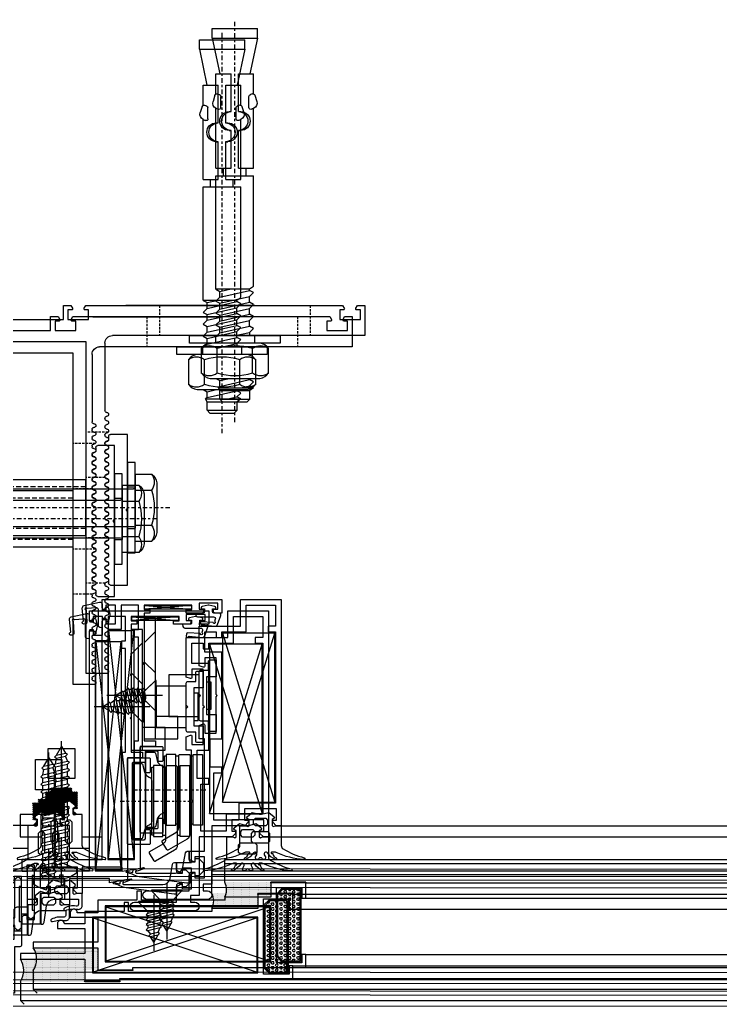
# Model space of a CAD drawing. Header units: inches. Extents: x 4821 to 127877, y 58012 to 433683.
# Drawn here: x 90137.8 to 90323.7, y 146958.1 to 147219.3 of the extents above; entities that cross this region are included whole.
import ezdxf

# ---------------------------------------------------------------- set-up
doc = ezdxf.new("R2010")
doc.units = ezdxf.units.IN
doc.header["$MEASUREMENT"] = 0
for name, pattern in [('$1$Center', [29.999999, 12, -6, 6, -6]), ('$1$DASHDOT', [25.4, 12.7, -6.35, 0, -6.35]), ('$1$DASHED', [19.05, 12.7, -6.35])]:
    doc.linetypes.add(name, pattern=pattern)
for name, color, linetype in [('A-FURN-FIXD', 10, 'Continuous'), ('A-FURN-FREE', 10, 'Continuous'), ('A-GLAZ', 132, 'Continuous'), ('A-WAL-CMU', 7, 'Continuous'), ('A-WIN', 141, 'Continuous')]:
    doc.layers.add(name, color=color, linetype=linetype)

# ---------------------------------------------------------------- blocks, each defined once
blk = doc.blocks.new('$1$Fixed bracket Plan')
at = {"layer": 'A-FURN-FIXD', "linetype": '$1$Center', "ltscale": 0.1}
for p, q in [((53.65, -48.26), (53.65, 59.93)), ((30.95, -65.5), (-75.79, -65.5))]:
    blk.add_line(p, q, dxfattribs=at)
at = {"layer": 'A-FURN-FIXD'}
for p, q in [((9.7, -26), (9.7, 26)), ((46.15, 25.9), (46.15, -25.9)), ((61.15, -25.9), (61.15, 25.9)), ((48.65, 22.83), (48.65, -38.58)), ((58.65, 22.83), (58.65, -38.58)), ((3.7, 20), (3.7, -20)), ((3.7, -20), (0, -20)), ((0, -20), (0, -21.98)), ((0, -21.98), (0.75, -22.41)), ((1.2, -22.15), (1.2, -21.2)), ((1.2, -21.2), (3.7, -21.2)), ((3.7, -21.2), (3.7, -26.7)), ((0.75, -25.49), (0, -25.92)), ((0, -25.92), (0, -94.08)), ((1.2, -26.7), (1.2, -25.75)), ((97.6, -26), (9.7, -26)), ((46.15, -25.9), (61.15, -25.9)), ((97.6, -31.5), (97.6, -26)), ((3.7, -26.7), (1.2, -26.7)), ((10, -31), (27.9, -31)), ((29.9, -31), (30.1, -31)), ((32.1, -31), (32.3, -31)), ((34.3, -31), (34.5, -31)), ((36.5, -31), (36.7, -31)), ((38.7, -31), (38.9, -31)), ((40.9, -31), (41.1, -31)), ((43.1, -31), (43.3, -31)), ((45.3, -31), (45.5, -31)), ((47.5, -31), (47.7, -31)), ((49.7, -31), (49.9, -31)), ((51.9, -31), (52.1, -31)), ((54.1, -31), (54.3, -31)), ((56.3, -31), (56.5, -31)), ((58.5, -31), (58.7, -31)), ((60.7, -31), (60.9, -31)), ((62.9, -31), (63.1, -31)), ((65.1, -31), (65.3, -31)), ((67.3, -31), (67.5, -31)), ((69.5, -31), (69.7, -31)), ((71.7, -31), (71.9, -31)), ((73.9, -31), (74.1, -31)), ((76.1, -31), (76.3, -31)), ((78.3, -31), (78.5, -31)), ((80.5, -31), (80.7, -31)), ((82.7, -31), (82.9, -31)), ((84.9, -31), (85.1, -31)), ((87.1, -31), (87.3, -31)), ((89.3, -31), (89.5, -31)), ((91.5, -31), (91.7, -31)), ((93.7, -31), (93.9, -31)), ((95.9, -31), (96.1, -31)), ((8, -100), (8, -33)), ((34.2, -37), (34.2, -32.5)), ((34.7, -32), (35.6, -32)), ((37.6, -32), (37.8, -32)), ((39.8, -32), (40, -32)), ((42, -32), (42.2, -32)), ((44.2, -32), (44.4, -32)), ((46.4, -32), (46.6, -32)), ((48.6, -32), (48.8, -32)), ((50.8, -32), (51, -32)), ((53, -32), (53.2, -32)), ((55.2, -32), (55.4, -32)), ((57.4, -32), (57.6, -32)), ((59.6, -32), (59.8, -32)), ((61.8, -32), (62, -32)), ((64, -32), (64.2, -32)), ((66.2, -32), (66.4, -32)), ((68.4, -32), (68.6, -32)), ((70.6, -32), (70.8, -32)), ((72.8, -32), (73.7, -32)), ((74.2, -32.5), (74.2, -37)), ((53.75, -37), (34.2, -37)), ((41.65, -39), (41.65, -37)), ((41.65, -37), (65.65, -37)), ((65.65, -39), (41.65, -39)), ((44.73, -39), (48.23, -39)), ((44.73, -39), (44.73, -43.41)), ((48.15, -37), (48.15, -39)), ((48.23, -39), (59.07, -39)), ((48.98, -39), (48.98, -43.41)), ((54.05, -36.7), (53.75, -37)), ((54.35, -36.7), (54.05, -36.7)), ((54.65, -37), (54.35, -36.7)), ((74.2, -37), (54.65, -37)), ((58.33, -39), (58.33, -43.41)), ((62.58, -39), (59.07, -39)), ((59.15, -37), (59.15, -39)), ((62.58, -43.41), (62.58, -39)), ((65.65, -37), (65.65, -39)), ((47.05, -44.83), (60.25, -44.83)), ((10, -53.5), (8, -53.5)), ((8, -53.5), (8, -77.5)), ((10, -77.5), (10, -53.5)), ((-73.41, -59.5), (-73.41, -71.5)), ((-70.91, -59.5), (-73.41, -59.5)), ((-70.91, -59.5), (-70.91, -71.5)), ((-70.91, -59.5), (-61.41, -61.46)), ((-55.76, -60.22), (-54.12, -59.7)), ((-61.41, -60.46), (-61.41, -64.5)), ((-56.05, -60.46), (-61.41, -60.46)), ((-56.09, -60.82), (-55.94, -61.39)), ((-52.49, -61.76), (-55.46, -61.76)), ((-36.41, -60.46), (-52.32, -60.46)), ((-52.31, -60.48), (-52.04, -61.05)), ((-36.41, -60.46), (-36.41, -64.5)), ((-34.41, -62.46), (-36.41, -62.46)), ((-4.31, -60.46), (-34.41, -60.46)), ((-34.41, -60.46), (-34.41, -70.46)), ((-4.41, -60.56), (-4.31, -60.46)), ((-4.41, -60.5), (-4.41, -69.42)), ((-3.73, -61.51), (-4.41, -64.48)), ((-4.31, -60.46), (-3.73, -61.51)), ((-2.19, -61.51), (-3.98, -69.42)), ((-2.19, -61.51), (-3.73, -61.51)), ((-0.57, -61.51), (-2.36, -69.42)), ((-2.19, -61.51), (-1.14, -60.46)), ((-1.14, -60.46), (-0.57, -61.51)), ((0.97, -61.51), (-0.82, -69.42)), ((0.97, -61.51), (-0.57, -61.51)), ((2.6, -61.51), (0.81, -69.42)), ((0.97, -61.51), (2.02, -60.46)), ((2.02, -60.46), (2.6, -61.51)), ((4.14, -61.51), (2.35, -69.42)), ((4.14, -61.51), (2.6, -61.51)), ((5.76, -61.51), (3.97, -69.42)), ((4.14, -61.51), (5.19, -60.46)), ((5.19, -60.46), (5.76, -61.51)), ((7.3, -61.51), (5.51, -69.42)), ((7.3, -61.51), (5.76, -61.51)), ((7.3, -61.51), (8, -60.81)), ((8, -60.34), (10, -60.34)), ((17.92, -60.83), (11.43, -60.83)), ((19.35, -60.46), (19.92, -61.51)), ((19.92, -61.51), (19.35, -64.05)), ((21.47, -61.51), (19.68, -69.42)), ((21.47, -61.51), (19.92, -61.51)), ((21.47, -61.51), (21.84, -61.13)), ((21.84, -61.13), (21.84, -70.46)), ((22.59, -61.5), (21.84, -61.13)), ((22.59, -61.5), (22.59, -69.5)), ((24.84, -61.5), (22.59, -61.5)), ((24.84, -61.5), (24.84, -69.5)), ((24.84, -61.5), (25.59, -62.25)), ((25.59, -62.25), (25.59, -68.75)), ((-51.41, -64.5), (-61.41, -64.5)), ((-51.41, -63.96), (-51.41, -64.5)), ((-46.41, -63.96), (-46.41, -64.5)), ((-36.41, -64.5), (-46.41, -64.5)), ((-61.41, -66.5), (-61.41, -70.46)), ((-51.41, -66.5), (-61.41, -66.5)), ((-51.41, -66.5), (-51.41, -67.04)), ((-36.41, -66.5), (-46.41, -66.5)), ((-46.41, -66.5), (-46.41, -67.04)), ((-36.41, -66.5), (-36.41, -70.46)), ((8, -65.6), (7.14, -69.42)), ((21.84, -67.02), (21.3, -69.42)), ((-70.91, -71.5), (-61.41, -69.46)), ((-56.08, -70.46), (-61.41, -70.46)), ((-56.09, -70.18), (-55.94, -69.61)), ((-52.49, -69.24), (-55.46, -69.24)), ((-52.31, -70.52), (-52.04, -69.95)), ((-36.41, -70.46), (-52.28, -70.46)), ((-34.41, -68.46), (-36.41, -68.46)), ((-5.09, -70.46), (-34.41, -70.46)), ((-4.41, -69.42), (-5.09, -70.46)), ((-3.98, -69.42), (-4.41, -69.42)), ((-3.4, -70.46), (-3.98, -69.42)), ((-2.36, -69.42), (-3.4, -70.46)), ((-0.82, -69.42), (-2.36, -69.42)), ((-0.24, -70.46), (-0.82, -69.42)), ((0.81, -69.42), (-0.24, -70.46)), ((2.35, -69.42), (0.81, -69.42)), ((2.92, -70.46), (2.35, -69.42)), ((3.97, -69.42), (2.92, -70.46)), ((5.51, -69.42), (3.97, -69.42)), ((6.09, -70.46), (5.51, -69.42)), ((7.14, -69.42), (6.09, -70.46)), ((7.14, -69.42), (8, -69.42)), ((17.92, -70.17), (11.43, -70.17)), ((19.68, -69.42), (19.35, -69.42)), ((20.25, -70.46), (19.68, -69.42)), ((21.3, -69.42), (20.26, -70.46)), ((21.84, -70.46), (21.3, -69.42)), ((21.84, -70.46), (22.59, -69.5)), ((24.84, -69.5), (22.59, -69.5)), ((24.84, -69.5), (25.59, -68.75)), ((-70.91, -71.5), (-73.41, -71.5)), ((-55.76, -70.78), (-54.12, -71.3)), ((8, -70.66), (10, -70.66)), ((8, -77.5), (10, -77.5)), ((1.2, -94.25), (1.2, -93.3)), ((1.2, -93.3), (3.7, -93.3)), ((3.7, -93.3), (3.7, -98.8)), ((0, -94.08), (0.75, -94.51)), ((0.75, -97.59), (0, -98.02)), ((0, -98.02), (0, -100)), ((1.2, -98.8), (1.2, -97.85)), ((3.7, -98.8), (1.2, -98.8)), ((0, -100), (8, -100))]:
    blk.add_line(p, q, dxfattribs=at)
at = {"layer": 'A-FURN-FIXD', "linetype": '$1$DASHED', "ltscale": 0.1}
for p, q in [((48.15, -25.9), (48.15, 25.9)), ((59.15, -25.9), (59.15, 25.9))]:
    blk.add_line(p, q, dxfattribs=at)
at = {"layer": 'A-FURN-FIXD', "linetype": '$1$DASHED', "ltscale": 0.05}
for p, q in [((33.65, -31.86), (33.65, -26)), ((45.65, -31.02), (45.65, -26)), ((61.65, -31.93), (61.65, -26)), ((73.65, -31.07), (73.65, -26)), ((0, -45.5), (8, -45.5)), ((0, -85.5), (8, -85.5))]:
    blk.add_line(p, q, dxfattribs=at)
at = {"layer": 'A-FURN-FIXD'}
blk.add_lwpolyline([(11.43, -74.43, -0.202618), (10, -72.1), (10, -58.9, -0.202618), (11.43, -56.58), (17.92, -56.58, -0.202618), (19.35, -58.9), (19.35, -72.1, -0.202618), (17.92, -74.43)], format="xyb", close=True, dxfattribs=at)
for points in [[(11.43, -74.43, -0.330304), (11.43, -70.17, -0.151843), (11.43, -60.83, -0.330304), (11.43, -56.58)], [(17.92, -56.58, -0.330304), (17.92, -60.83, -0.151843), (17.92, -70.17, -0.330304), (17.92, -74.43)]]:
    blk.add_lwpolyline(points, format="xyb", dxfattribs=at)
for centre, radius, start, end in [((0.9, -22.15), 0.3, 240, 0), ((0.9, -25.75), 0.3, 360, 120), ((10, -33), 2, 90, 180), ((27.9, -31.5), 0.5, 360, 90), ((29.9, -31.5), 0.5, 90, 180), ((30.1, -31.5), 0.5, 0, 90), ((32.1, -31.5), 0.5, 90, 180), ((32.3, -31.5), 0.5, 0, 90), ((34.3, -31.5), 0.5, 90, 180), ((34.5, -31.5), 0.5, 0, 90), ((36.5, -31.5), 0.5, 90, 180), ((36.6, -31.5), 0.5, 0, 180), ((36.7, -31.5), 0.5, 0, 90), ((38.7, -31.5), 0.5, 90, 180), ((38.8, -31.5), 0.5, 0, 180), ((38.9, -31.5), 0.5, 0, 90), ((40.9, -31.5), 0.5, 90, 180), ((41, -31.5), 0.5, 0, 180), ((41.1, -31.5), 0.5, 0, 90), ((43.1, -31.5), 0.5, 90, 180), ((43.2, -31.5), 0.5, 0, 180), ((43.3, -31.5), 0.5, 0, 90), ((45.3, -31.5), 0.5, 90, 180), ((45.4, -31.5), 0.5, 0, 180), ((45.5, -31.5), 0.5, 0, 90), ((47.5, -31.5), 0.5, 90, 180), ((47.6, -31.5), 0.5, 0, 180), ((47.7, -31.5), 0.5, 0, 90), ((49.7, -31.5), 0.5, 90, 180), ((49.8, -31.5), 0.5, 0, 180), ((49.9, -31.5), 0.5, 0, 90), ((51.9, -31.5), 0.5, 90, 180), ((52, -31.5), 0.5, 0, 180), ((52.1, -31.5), 0.5, 0, 90), ((54.1, -31.5), 0.5, 90, 180), ((54.2, -31.5), 0.5, 0, 180), ((54.3, -31.5), 0.5, 0, 90), ((56.3, -31.5), 0.5, 90, 180), ((56.4, -31.5), 0.5, 0, 180), ((56.5, -31.5), 0.5, 0, 90), ((58.5, -31.5), 0.5, 90, 180), ((58.6, -31.5), 0.5, 0, 180), ((58.7, -31.5), 0.5, 0, 90), ((60.7, -31.5), 0.5, 90, 180), ((60.8, -31.5), 0.5, 0, 180), ((60.9, -31.5), 0.5, 0, 90), ((62.9, -31.5), 0.5, 90, 180), ((63, -31.5), 0.5, 0, 180), ((63.1, -31.5), 0.5, 0, 90), ((65.1, -31.5), 0.5, 90, 180), ((65.2, -31.5), 0.5, 0, 180), ((65.3, -31.5), 0.5, 0, 90), ((67.3, -31.5), 0.5, 90, 180), ((67.4, -31.5), 0.5, 0, 180), ((67.5, -31.5), 0.5, 0, 90), ((69.5, -31.5), 0.5, 90, 180), ((69.6, -31.5), 0.5, 0, 180), ((69.7, -31.5), 0.5, 0, 90), ((71.7, -31.5), 0.5, 90, 180), ((71.8, -31.5), 0.5, 0, 180), ((71.9, -31.5), 0.5, 0, 90), ((73.9, -31.5), 0.5, 90, 180), ((74.1, -31.5), 0.5, 0, 90), ((76.1, -31.5), 0.5, 90, 180), ((76.3, -31.5), 0.5, 0, 90), ((78.3, -31.5), 0.5, 90, 180), ((78.5, -31.5), 0.5, 0, 90), ((80.5, -31.5), 0.5, 90, 180), ((80.7, -31.5), 0.5, 0, 90), ((82.7, -31.5), 0.5, 90, 180), ((82.9, -31.5), 0.5, 0, 90), ((84.9, -31.5), 0.5, 90, 180), ((85.1, -31.5), 0.5, 0, 90), ((87.1, -31.5), 0.5, 90, 180), ((87.3, -31.5), 0.5, 0, 90), ((89.3, -31.5), 0.5, 90, 180), ((89.5, -31.5), 0.5, 0, 90), ((91.5, -31.5), 0.5, 90, 180), ((91.7, -31.5), 0.5, 0, 90), ((93.7, -31.5), 0.5, 90, 180), ((93.9, -31.5), 0.5, 0, 90), ((95.9, -31.5), 0.5, 90, 180), ((96.1, -31.5), 0.5, 0, 90), ((28.9, -31.5), 0.5, 180, 0), ((31.1, -31.5), 0.5, 180, 0), ((33.3, -31.5), 0.5, 180, 0), ((34.7, -32.5), 0.5, 90, 180), ((35.5, -31.5), 0.5, 180, 0), ((35.6, -31.5), 0.5, 270, 0), ((37.6, -31.5), 0.5, 180, 270), ((37.7, -31.5), 0.5, 180, 0), ((37.8, -31.5), 0.5, 270, 0), ((39.8, -31.5), 0.5, 180, 270), ((39.9, -31.5), 0.5, 180, 0), ((40, -31.5), 0.5, 270, 0), ((42, -31.5), 0.5, 180, 270), ((42.1, -31.5), 0.5, 180, 0), ((42.2, -31.5), 0.5, 270, 0), ((44.2, -31.5), 0.5, 180, 270), ((44.3, -31.5), 0.5, 180, 0), ((44.4, -31.5), 0.5, 270, 0), ((46.4, -31.5), 0.5, 180, 270), ((46.5, -31.5), 0.5, 180, 0), ((46.6, -31.5), 0.5, 270, 0), ((48.6, -31.5), 0.5, 180, 270), ((48.7, -31.5), 0.5, 180, 0), ((48.8, -31.5), 0.5, 270, 0), ((50.8, -31.5), 0.5, 180, 270), ((50.9, -31.5), 0.5, 180, 0), ((51, -31.5), 0.5, 270, 0), ((53, -31.5), 0.5, 180, 270), ((53.1, -31.5), 0.5, 180, 0), ((53.2, -31.5), 0.5, 270, 0), ((55.2, -31.5), 0.5, 180, 270), ((55.3, -31.5), 0.5, 180, 0), ((55.4, -31.5), 0.5, 270, 0), ((57.4, -31.5), 0.5, 180, 270), ((57.5, -31.5), 0.5, 180, 0), ((57.6, -31.5), 0.5, 270, 0), ((59.6, -31.5), 0.5, 180, 270), ((59.7, -31.5), 0.5, 180, 0), ((59.8, -31.5), 0.5, 270, 0), ((61.8, -31.5), 0.5, 180, 270), ((61.9, -31.5), 0.5, 180, 0), ((62, -31.5), 0.5, 270, 0), ((64, -31.5), 0.5, 180, 270), ((64.1, -31.5), 0.5, 180, 0), ((64.2, -31.5), 0.5, 270, 0), ((66.2, -31.5), 0.5, 180, 270), ((66.3, -31.5), 0.5, 180, 0), ((66.4, -31.5), 0.5, 270, 0), ((68.4, -31.5), 0.5, 180, 270), ((68.5, -31.5), 0.5, 180, 0), ((68.6, -31.5), 0.5, 270, 360), ((70.6, -31.5), 0.5, 180, 270), ((70.7, -31.5), 0.5, 180, 0), ((70.8, -31.5), 0.5, 270, 0), ((72.8, -31.5), 0.5, 180, 270), ((72.9, -31.5), 0.5, 180, 0), ((73.7, -32.5), 0.5, 0, 90), ((75.1, -31.5), 0.5, 180, 0), ((77.3, -31.5), 0.5, 180, 0), ((79.5, -31.5), 0.5, 180, 0), ((81.7, -31.5), 0.5, 180, 0), ((83.9, -31.5), 0.5, 180, 0), ((86.1, -31.5), 0.5, 180, 0), ((88.3, -31.5), 0.5, 180, 0), ((90.5, -31.5), 0.5, 180, 0), ((92.7, -31.5), 0.5, 180, 0), ((94.9, -31.5), 0.5, 180, 0), ((97.1, -31.5), 0.5, 180, 0), ((48.23, -38.58), 0.417, 270, 0), ((59.07, -38.58), 0.417, 180, 270), ((46.85, -40.54), 3.57, 233.4429, 306.5571), ((47.57, -41.37), 3.5, 215.4843, 261.3007), ((53.65, -28.37), 15.75, 252.7319, 287.2681), ((60.45, -40.54), 3.57, 233.4429, 306.5571), ((59.73, -41.37), 3.5, 278.6993, 324.5157), ((-53.66, -61.13), 1.5, 25.4904, 107.63), ((-55.61, -60.69), 0.5, 107.63, 195.0687), ((-55.46, -61.26), 0.5, 195.0687, 270), ((-52.49, -61.26), 0.5, 270, 25.4904), ((-48.91, -63.96), 2.5, 0, 180), ((-48.91, -64.49), 2.5, 0, 180), ((-48.91, -66.45), 2.5, 180, 0), ((-48.91, -67.04), 2.5, 180, 0), ((-55.61, -70.31), 0.5, 164.9313, 252.37), ((-55.46, -69.74), 0.5, 90, 164.9313), ((-52.49, -69.74), 0.5, 334.5096, 90), ((-53.66, -69.87), 1.5, 252.37, 334.5096), ((0.9, -94.25), 0.3, 240, 0), ((0.9, -97.85), 0.3, 360, 120)]:
    blk.add_arc(centre, radius, start, end, dxfattribs=at)
blk = doc.blocks.new('$1$Stay Arm 93652400PI')
at = {"layer": 'A-FURN-FIXD', "linetype": '$1$Center', "ltscale": 0.1}
blk.add_line((147.23, 130.15), (147.23, 149.12), dxfattribs=at)
at = {"layer": 'A-FURN-FIXD'}
for p, q in [((138.23, 145.32), (138.23, 146.12)), ((156.23, 145.32), (156.23, 146.12)), ((138.23, 141.52), (138.23, 142.32)), ((138.23, 141.52), (138.23, 142.32)), ((156.23, 141.52), (156.23, 142.3))]:
    blk.add_line(p, q, dxfattribs=at)
for points in [[(137.83, 146.12), (137.83, 148.62), (156.63, 148.62), (156.63, 146.12)], [(137.83, 139.02), (156.63, 139.02), (156.63, 141.52), (137.83, 141.52)]]:
    blk.add_lwpolyline(points, close=True, dxfattribs=at)
for points in [[(157.25, 142.32), (138.13, 142.32, -0.414214), (137.83, 142.62), (137.83, 145.02, -0.414214), (138.13, 145.32), (158.97, 145.32, -0.26675), (160.27, 144.58), (163.18, 139.58, -0.414214), (163.08, 139.17), (161, 137.96, -0.414214), (160.59, 138.07), (158.55, 141.58, 0.26675)], [(137.47, 136.13), (139.47, 136.62, 0.253533), (140.87, 137.91, -0.319758), (141.82, 138.58), (152.65, 138.58, -0.319758), (153.59, 137.91, 0.253533), (155, 136.62), (157, 136.13, -0.344221), (157.22, 135.83), (157.22, 133.93, -0.414214), (156.92, 133.63), (137.54, 133.63, -0.414214), (137.24, 133.93), (137.24, 135.83, -0.344221)], [(158.43, 132.12), (136.03, 132.12, -0.414214), (135.73, 132.42), (135.73, 137.82, -0.414214), (136.03, 138.12), (139.43, 138.12, -0.414214), (139.73, 137.82), (139.73, 137.16, -0.414214), (139.43, 136.86), (137.29, 136.86, 0.414214), (136.99, 136.56), (136.99, 133.68, 0.414214), (137.29, 133.38), (157.17, 133.38, 0.414214), (157.47, 133.68), (157.47, 136.56, 0.414214), (157.17, 136.86), (155.03, 136.86, -0.414214), (154.73, 137.16), (154.73, 137.82, -0.414214), (155.03, 138.12), (158.43, 138.12, -0.414214), (158.73, 137.82), (158.73, 132.42, -0.414214)]]:
    blk.add_lwpolyline(points, format="xyb", close=True, dxfattribs=at)
blk.add_lwpolyline([(156.23, 139.02), (156.23, 138.58), (138.23, 138.58), (138.23, 139.02)], dxfattribs=at)
blk = doc.blocks.new('$1$GTSY500109')
at = {"layer": 'A-FURN-FIXD'}
blk.add_lwpolyline([(5.93, -8.75, 0.57735), (5.07, -8.75, -1), (4.2, -8.25), (4.49, -7.75, 0.965781), (3.64, -7.22, -0.138673), (1.56, -8.98, -1.037842), (1.37, -8.52, 0.283592), (2.23, -7.43, -0.584426), (2.31, -7.4, 1.39494), (2.44, -7), (1.75, -7, 0.111575), (1.32, -7.1, -0.09543), (-6.01, -9, -0.91232), (-6.08, -8.51, 0.076551), (-0.47, -6.14, 0.260148), (0, -5.29), (0, 0), (1.56, 0), (2.11, -0.24), (2.45, 0.05), (2.45, 1.67), (1.96, 1.89), (1.81, 2.1), (1.92, 2.38), (3.29, 3.53), (5.21, 3.03), (5.79, 3.03), (7.71, 3.53), (9.08, 2.38), (9.19, 2.1), (9.03, 1.89), (8.55, 1.67), (8.55, 0.05), (8.88, -0.24), (9.44, 0), (11, 0), (11, -5.29, 0.260148), (11.47, -6.14, 0.076551), (17.08, -8.51, -0.91232), (17, -9, -0.09543), (9.68, -7.1, 0.111575), (9.25, -7), (8.55, -7, 1.39494), (8.69, -7.4, -0.584426), (8.77, -7.43, 0.283592), (9.62, -8.52, -1.037842), (9.43, -8.98, -0.138673), (7.36, -7.22, 0.965781), (6.51, -7.75), (6.8, -8.25, -1)], format="xyb", close=True, dxfattribs=at)
for points in [[(4.13, -0.07), (3.64, 0.42), (3.64, 1.47), (4.13, 1.96), (6.87, 1.96), (7.36, 1.47), (7.36, 0.42), (6.87, -0.07)], [(3.59, -4.6), (3.1, -4.11), (3.1, -2.07), (3.59, -1.58), (7.41, -1.58), (7.9, -2.07), (7.9, -4.11), (7.41, -4.6)]]:
    blk.add_lwpolyline(points, close=True, dxfattribs=at)
blk = doc.blocks.new('$1$Flat head screw 4.2x9mm')
at = {"color": 71}
for p, q in [((-4.05, 0), (-4.05, -0.19)), ((4.05, 0), (-4.05, 0)), ((4.05, 0), (4.05, -0.19)), ((4.05, -0.19), (-4.05, -0.19)), ((-4.05, -0.19), (-1.78, -2.47)), ((4.05, -0.19), (1.78, -2.47)), ((-1.6, -3.17), (-2.02, -3.59)), ((-2.02, -3.59), (-1.6, -3.83)), ((-1.6, -4.45), (-2.02, -4.87)), ((-2.02, -4.87), (-1.6, -5.11)), ((0.29, -2.74), (-1.6, -3.17)), ((-1.6, -2.89), (-1.6, -3.17)), ((1.6, -3.1), (-1.6, -3.83)), ((1.6, -3.73), (-1.6, -4.45)), ((-1.6, -3.83), (-1.6, -4.45)), ((1.6, -4.38), (-1.6, -5.11)), ((1.6, -5.01), (-1.6, -5.73)), ((-1.6, -5.11), (-1.6, -5.73)), ((1.6, -3.1), (1.19, -2.88)), ((1.6, -3.1), (1.6, -2.89)), ((1.6, -3.1), (1.6, -3.73)), ((2.02, -3.96), (1.6, -3.73)), ((1.6, -4.38), (2.02, -3.96)), ((1.6, -4.38), (1.6, -5.01)), ((2.02, -5.24), (1.6, -5.01)), ((-1.6, -5.73), (-2.02, -6.15)), ((-2.02, -6.15), (-1.6, -6.39)), ((-1.6, -7.12), (-2.02, -7.55)), ((-2.02, -7.55), (-1.6, -7.78)), ((1.6, -5.66), (-1.6, -6.39)), ((-1.6, -6.39), (-1.6, -7.12)), ((1.6, -6.4), (-1.6, -7.12)), ((1.6, -7.05), (-1.6, -7.78)), ((-1.6, -7.78), (-0.88, -8.73)), ((1.6, -7.05), (1.06, -8.29)), ((1.6, -5.66), (2.02, -5.24)), ((1.6, -5.66), (1.6, -6.4)), ((2.02, -6.63), (1.6, -6.4)), ((1.6, -7.05), (2.02, -6.63)), ((-0.88, -8.73), (-1.3, -9.15)), ((-1.3, -9.15), (-0.88, -9.38)), ((1.06, -8.29), (-0.88, -8.73)), ((1.06, -8.95), (-0.88, -9.38)), ((0, -10.79), (-0.88, -9.38)), ((1.06, -8.95), (0, -10.79)), ((1.48, -8.52), (1.06, -8.29)), ((1.06, -8.95), (1.48, -8.52))]:
    blk.add_line(p, q, dxfattribs=at)
at = {"color": 2}
blk.add_line((0, 1.7), (0, -13.07), dxfattribs=at)
at = {"color": 71}
for centre, radius, start, end in [((-2.2, -2.89), 0.6, 0, 45), ((2.2, -2.89), 0.6, 135, 180), ((0.57, -3.99), 1.28, 60.7936, 102.7393)]:
    blk.add_arc(centre, radius, start, end, dxfattribs=at)
blk = doc.blocks.new('$1$closekit')
at = {"layer": 'A-FURN-FREE'}
for p, q in [((-19.4, 14), (-16.4, 17)), ((-19.4, 9), (-16.4, 6)), ((-19.4, 1.05), (-16.4, 4.05)), ((-16.4, 4.05), (-18.67, 1.78)), ((-16.21, 4.05), (-16.4, 4.05)), ((-16.4, -4.05), (-16.4, 4.05)), ((-16.21, -4.05), (-16.21, 4.05)), ((-14.51, 0), (-29.28, 0)), ((-27, 0), (-25.59, 0.88)), ((-25.15, -1.06), (-27, 0)), ((-25.36, 1.3), (-25.59, 0.88)), ((-25.15, -1.06), (-25.59, 0.88)), ((-24.94, 0.88), (-25.36, 1.3)), ((-23.99, 1.6), (-24.94, 0.88)), ((-24.5, -1.06), (-24.94, 0.88)), ((-23.75, 2.02), (-23.99, 1.6)), ((-23.26, -1.6), (-23.99, 1.6)), ((-23.33, 1.6), (-23.75, 2.02)), ((-22.61, -1.6), (-23.33, 1.6)), ((-22.6, 1.6), (-23.33, 1.6)), ((-22.36, 2.02), (-22.6, 1.6)), ((-21.87, -1.6), (-22.6, 1.6)), ((-21.94, 1.6), (-22.36, 2.02)), ((-21.32, 1.6), (-21.94, 1.6)), ((-21.22, -1.6), (-21.94, 1.6)), ((-21.08, 2.02), (-21.32, 1.6)), ((-20.59, -1.6), (-21.32, 1.6)), ((-20.66, 1.6), (-21.08, 2.02)), ((-20.04, 1.6), (-20.66, 1.6)), ((-19.94, -1.6), (-20.66, 1.6)), ((-19.8, 2.02), (-20.04, 1.6)), ((-19.31, -1.6), (-20.04, 1.6)), ((-19.38, 1.6), (-19.8, 2.02)), ((-18.95, -0.29), (-19.38, 1.6)), ((-19.1, 1.6), (-19.38, 1.6)), ((-25.15, -1.06), (-24.73, -1.48)), ((-24.73, -1.48), (-24.5, -1.06)), ((-23.26, -1.6), (-24.5, -1.06)), ((-23.26, -1.6), (-22.84, -2.02)), ((-22.84, -2.02), (-22.61, -1.6)), ((-21.87, -1.6), (-22.61, -1.6)), ((-21.87, -1.6), (-21.45, -2.02)), ((-21.45, -2.02), (-21.22, -1.6)), ((-20.59, -1.6), (-21.22, -1.6)), ((-20.59, -1.6), (-20.17, -2.02)), ((-20.17, -2.02), (-19.94, -1.6)), ((-19.31, -1.6), (-19.94, -1.6)), ((-19.4, -1.05), (-16.4, -4.05)), ((-19.31, -1.6), (-19.08, -1.19)), ((-19.31, -1.6), (-19.1, -1.6)), ((-16.4, -4.05), (-18.67, -1.78)), ((-16.21, -4.05), (-16.4, -4.05))]:
    blk.add_line(p, q, dxfattribs=at)
blk.add_lwpolyline([(-16.4, -11.5), (-16.4, 20.5), (-19.4, 20.5), (-19.4, -11.5), (-10.4, -11.5), (-10.4, -5.5), (-16.4, -5.5)], dxfattribs=at)
blk.add_lwpolyline([(-4.3, -6.75, -0.414214), (-4.8, -6.25), (-4.8, -0.4), (-4.4, 0), (-4.8, 0.4), (-4.8, 6.25, -0.414214), (-4.3, 6.75), (-2.3, 6.75), (-2.3, 9, -0.414214), (-1.8, 9.5), (-0.3, 9.5), (-0.3, 5), (-2.8, 5), (-2.8, -5), (-0.3, -5), (-0.3, -9.5), (-1.8, -9.5, -0.414214), (-2.3, -9), (-2.3, -6.75)], format="xyb", close=True, dxfattribs=at)
for points in [[(-12.8, 5.5), (-12.8, -5.5), (-4.8, -5.5), (-4.8, 5.5)], [(-2.8, -3.59), (-1.62, -3.59), (-1.62, 3.59), (-2.8, 3.59)]]:
    blk.add_lwpolyline(points, close=True, dxfattribs=at)
for centre, radius, start, end in [((-19.1, 2.2), 0.6, 270, 315), ((-19.1, -2.2), 0.6, 45, 90), ((-20.2, -0.57), 1.28, 330.7936, 12.7393)]:
    blk.add_arc(centre, radius, start, end, dxfattribs=at)
blk = doc.blocks.new('$1$latsg')
at = {"color": 16}
blk.add_line((0, -4.63), (0, -4.63), dxfattribs=at)
at = {"color": 151}
blk.add_lwpolyline([(0, -2.33, -0.414214), (-0.5, -2.83), (-1.6, -2.83), (-1.6, -2.05, 0.414214), (-1.7, -1.95), (-2.49, -1.95), (-3.73, -3.14), (-3.73, -5.28), (-2.49, -6.47), (-1.7, -6.47, 0.414214), (-1.6, -6.37), (-1.6, -5.59), (-0.5, -5.59, -0.414214), (0, -6.09), (0, -8.42), (0.49, -8.42, 0.033024), (0.62, -8.41), (13.31, -6.73, 0.089231), (14.99, -6.16, -0.031349), (16.66, -5.63, 1.042186), (16.52, -5.25, 0.003956), (15.1, -5.64, -0.540004), (14.96, -5.55), (14.96, -5.32, 0.357511), (14.56, -4.83), (12.11, -4.34, 0.933108), (12.03, -4.63), (13.86, -5.26, -1.216572), (14.2, -5.46, -0.554991), (13.97, -5.84), (3.65, -5.84, -0.36397), (1.68, -4.19), (1.02, -0.41, 0.36397), (0.52, 0), (0, 0)], format="xyb", close=True, dxfattribs=at)
blk = doc.blocks.new('$1$GTSY500112')
at = {"layer": 'A-FURN-FIXD'}
blk.add_lwpolyline([(5.93, -11.75, 0.57735), (5.07, -11.75, -1), (4.2, -11.25), (4.49, -10.75, 0.965781), (3.64, -10.22, -0.138673), (1.56, -11.98, -1.037842), (1.37, -11.52, 0.283592), (2.23, -10.43, -0.584426), (2.31, -10.4, 1.39494), (2.44, -10), (1.75, -10, 0.111575), (1.32, -10.1, -0.09543), (-6.01, -12, -0.91232), (-6.08, -11.51, 0.076551), (-0.47, -9.14, 0.260148), (0, -8.29), (0, 0), (1.56, 0), (2.11, -0.24), (2.45, 0.05), (2.45, 1.67), (1.96, 1.89), (1.81, 2.1), (1.92, 2.38), (3.29, 3.53), (5.21, 3.03), (5.79, 3.03), (7.71, 3.53), (9.08, 2.38), (9.19, 2.1), (9.03, 1.89), (8.55, 1.67), (8.55, 0.05), (8.88, -0.24), (9.44, 0), (11, 0), (11, -8.29, 0.260148), (11.47, -9.14, 0.076551), (17.08, -11.51, -0.91232), (17, -12, -0.09543), (9.68, -10.1, 0.111575), (9.25, -10), (8.55, -10, 1.39494), (8.69, -10.4, -0.584426), (8.77, -10.43, 0.283592), (9.62, -11.52, -1.037842), (9.43, -11.98, -0.138673), (7.36, -10.22, 0.965781), (6.51, -10.75), (6.8, -11.25, -1)], format="xyb", close=True, dxfattribs=at)
for points in [[(4.13, -0.07), (3.64, 0.42), (3.64, 1.47), (4.13, 1.96), (6.87, 1.96), (7.36, 1.47), (7.36, 0.42), (6.87, -0.07)], [(4.01, -1.58), (4.5, -2.07), (4.5, -7.11), (4.01, -7.6), (3.19, -7.6), (2.7, -7.11), (2.7, -2.07), (3.19, -1.58)], [(7.81, -7.6), (6.99, -7.6), (6.5, -7.11), (6.5, -2.07), (6.99, -1.58), (7.81, -1.58), (8.3, -2.07), (8.3, -7.11)]]:
    blk.add_lwpolyline(points, close=True, dxfattribs=at)
blk = doc.blocks.new('$1$butile2')
h = blk.add_hatch(color=11)
h.dxf.hatch_style = 1
h.paths.add_polyline_path([(9.3, 0.2), (0, 0.2), (0, 0), (9.3, 0)])
at = {"color": 11}
blk.add_lwpolyline([(9.3, 0.2), (0, 0.2), (0, 0), (9.3, 0)], close=True, dxfattribs=at)
blk = doc.blocks.new('$1$inner silicone')
h = blk.add_hatch()
h.set_pattern_fill('DOTS', scale=4)
h.paths.add_polyline_path([(12.2, 0), (12.2, -0.2), (12.2, -4), (0, -4, 0.23607), (0, 0)])
at = {"color": 7}
blk.add_line((12.2, -0.2), (12.2, 0), dxfattribs=at)
blk.add_arc((-4, -2), 4.47, 333.4347, 26.5653, dxfattribs=at)
blk = doc.blocks.new('$1$RHS4.2x32')
at = {"layer": 'A-FURN-FIXD'}
for p, q in [((1.42, 4.1), (0, 4.1)), ((0, -4.1), (0, 4.1)), ((-32, 0), (-30.26, 1.09)), ((-29.72, -1.3), (-32, 0)), ((-29.98, 1.61), (-30.26, 1.09)), ((-29.72, -1.3), (-30.26, 1.09)), ((-29.45, 1.09), (-29.98, 1.61)), ((-28.23, 1.58), (-29.45, 1.09)), ((-28.91, -1.3), (-29.45, 1.09)), ((-27.85, 2.1), (-28.13, 1.58)), ((-27.42, -1.58), (-28.13, 1.58)), ((-27.33, 1.58), (-27.85, 2.1)), ((-26.14, 1.58), (-27.33, 1.58)), ((-26.61, -1.58), (-27.33, 1.58)), ((-25.85, 2.1), (-26.14, 1.58)), ((-25.42, -1.58), (-26.14, 1.58)), ((-25.33, 1.58), (-25.85, 2.1)), ((-24.61, -1.58), (-25.33, 1.58)), ((-24.14, 1.58), (-25.33, 1.58)), ((-23.85, 2.1), (-24.14, 1.58)), ((-23.43, -1.58), (-24.14, 1.58)), ((-23.33, 1.58), (-23.85, 2.1)), ((-22.62, -1.58), (-23.33, 1.58)), ((-22.14, 1.58), (-23.33, 1.58)), ((-21.86, 2.1), (-22.14, 1.58)), ((-21.43, -1.58), (-22.14, 1.58)), ((-21.33, 1.58), (-21.86, 2.1)), ((-20.62, -1.58), (-21.33, 1.58)), ((-20.15, 1.58), (-21.33, 1.58)), ((-19.86, 2.1), (-20.15, 1.58)), ((-19.43, -1.58), (-20.15, 1.58)), ((-19.86, 2.1), (-19.34, 1.58)), ((-18.62, -1.58), (-19.34, 1.58)), ((-18.15, 1.58), (-19.34, 1.58)), ((-17.86, 2.1), (-18.15, 1.58)), ((-17.43, -1.58), (-18.15, 1.58)), ((-17.34, 1.58), (-17.86, 2.1)), ((-16.63, -1.58), (-17.34, 1.58)), ((-16.15, 1.58), (-17.34, 1.58)), ((-15.86, 2.1), (-16.15, 1.58)), ((-15.44, -1.58), (-16.15, 1.58)), ((-15.34, 1.58), (-15.86, 2.1)), ((-14.63, -1.58), (-15.34, 1.58)), ((-14.15, 1.58), (-15.34, 1.58)), ((-13.87, 2.1), (-14.15, 1.58)), ((-13.44, -1.58), (-14.15, 1.58)), ((-13.44, -1.58), (-14.15, 1.58)), ((-13.34, 1.58), (-13.87, 2.1)), ((-12.63, -1.58), (-13.34, 1.58)), ((-12.16, 1.58), (-13.34, 1.58)), ((-11.87, 2.1), (-12.16, 1.58)), ((-11.44, -1.58), (-12.16, 1.58)), ((-11.35, 1.58), (-11.87, 2.1)), ((-10.63, -1.58), (-11.35, 1.58)), ((-10.16, 1.58), (-11.35, 1.58)), ((-9.87, 2.1), (-10.16, 1.58)), ((-9.45, -1.58), (-10.16, 1.58)), ((-9.35, 1.58), (-9.87, 2.1)), ((-8.64, -1.58), (-9.35, 1.58)), ((-8.16, 1.58), (-9.35, 1.58)), ((-7.88, 2.1), (-8.16, 1.58)), ((-7.45, -1.58), (-8.16, 1.58)), ((-7.35, 1.58), (-7.88, 2.1)), ((-6.64, -1.58), (-7.35, 1.58)), ((-6.17, 1.58), (-7.35, 1.58)), ((-5.88, 2.1), (-6.17, 1.58)), ((-5.45, -1.58), (-6.17, 1.58)), ((-5.36, 1.58), (-5.88, 2.1)), ((-4.64, -1.58), (-5.36, 1.58)), ((-4.17, 1.58), (-5.36, 1.58)), ((-3.88, 2.1), (-4.17, 1.58)), ((-3.45, -1.58), (-4.17, 1.58)), ((-3.45, -1.58), (-4.17, 1.58)), ((-3.36, 1.58), (-3.88, 2.1)), ((-2.64, -1.58), (-3.36, 1.58)), ((-2.17, 1.58), (-3.36, 1.58)), ((-1.88, 2.1), (-2.17, 1.58)), ((-1.46, -1.58), (-2.17, 1.58)), ((-1.36, 1.58), (-1.88, 2.1)), ((-0.65, -1.58), (-1.36, 1.58)), ((-0.17, 1.58), (-1.36, 1.58)), ((0, 1.89), (-0.17, 1.58)), ((0, 0.81), (-0.17, 1.58)), ((3.05, 0.46), (2.04, 0.46)), ((2.04, -0.46), (2.04, 0.46)), ((-29.72, -1.3), (-29.2, -1.82)), ((-29.2, -1.82), (-28.91, -1.3)), ((-27.42, -1.58), (-28.91, -1.3)), ((-27.42, -1.58), (-26.9, -2.1)), ((-26.9, -2.1), (-26.61, -1.58)), ((-25.42, -1.58), (-26.61, -1.58)), ((-25.42, -1.58), (-24.9, -2.1)), ((-24.9, -2.1), (-24.61, -1.58)), ((-23.43, -1.58), (-24.61, -1.58)), ((-23.43, -1.58), (-22.9, -2.1)), ((-22.9, -2.1), (-22.62, -1.58)), ((-21.43, -1.58), (-22.62, -1.58)), ((-21.43, -1.58), (-20.91, -2.1)), ((-20.91, -2.1), (-20.62, -1.58)), ((-19.43, -1.58), (-20.62, -1.58)), ((-19.43, -1.58), (-18.91, -2.1)), ((-18.91, -2.1), (-18.62, -1.58)), ((-17.43, -1.58), (-18.62, -1.58)), ((-17.43, -1.58), (-16.91, -2.1)), ((-16.91, -2.1), (-16.63, -1.58)), ((-15.44, -1.58), (-16.63, -1.58)), ((-15.44, -1.58), (-14.91, -2.1)), ((-14.91, -2.1), (-14.63, -1.58)), ((-13.44, -1.58), (-14.63, -1.58)), ((-13.44, -1.58), (-12.92, -2.1)), ((-12.92, -2.1), (-12.63, -1.58)), ((-11.44, -1.58), (-12.63, -1.58)), ((-11.44, -1.58), (-10.92, -2.1)), ((-10.92, -2.1), (-10.63, -1.58)), ((-9.45, -1.58), (-10.63, -1.58)), ((-9.45, -1.58), (-8.92, -2.1)), ((-8.92, -2.1), (-8.64, -1.58)), ((-7.45, -1.58), (-8.64, -1.58)), ((-7.45, -1.58), (-6.93, -2.1)), ((-6.93, -2.1), (-6.64, -1.58)), ((-5.45, -1.58), (-6.64, -1.58)), ((-5.45, -1.58), (-4.93, -2.1)), ((-4.93, -2.1), (-4.64, -1.58)), ((-3.45, -1.58), (-4.64, -1.58)), ((-3.45, -1.58), (-2.93, -2.1)), ((-2.93, -2.1), (-2.64, -1.58)), ((-1.46, -1.58), (-2.64, -1.58)), ((-1.46, -1.58), (-0.93, -2.1)), ((-0.93, -2.1), (-0.65, -1.58)), ((0, -1.58), (-0.65, -1.58)), ((3.05, -0.46), (2.04, -0.46)), ((1.42, -4.1), (0, -4.1))]:
    blk.add_line(p, q, dxfattribs=at)
at = {"layer": 'A-FURN-FIXD', "linetype": '$1$DASHDOT'}
blk.add_line((4.78, 0), (-34, 0), dxfattribs=at)
at = {"layer": 'A-FURN-FIXD'}
for centre, start, end in [((-5.01, -0.91), 9.6294, 37.9057), ((-5.01, 0.91), 322.0943, 350.3706)]:
    blk.add_arc(centre, 8.15, start, end, dxfattribs=at)
blk = doc.blocks.new('CURTT')
at = {"layer": 'A-FURN-FIXD', "extrusion": (1.56101e-06, 5.69003e-07, 1)}
h = blk.add_hatch(dxfattribs=at)
h.set_pattern_fill('HEX', color=256, scale=3, angle=179.9998)
h.set_pattern_definition([(179.999781, (906110.2591, -1514499.89645), (-2.48e-06, -0.64951905), [0.375, -0.75]), (299.999781, (906110.2591, -1514499.89645), (0.56250124, 0.32475738), [0.375, -0.75]), (239.999781, (906109.8841, -1514499.89645), (0.56249876, -0.324761676), [0.375, -0.75])])
edge = h.paths.add_edge_path()
edge.add_line((906895.02, -1520302.65), (906899.27, -1520302.65))
edge.add_arc((906899.27, -1520302.35), 0.3, 629.9998, 674.9998)
edge.add_line((906899.48, -1520302.56), (906900.63, -1520301.41))
edge.add_arc((906900.42, -1520301.2), 0.3, 674.9998, 719.9998)
edge.add_line((906900.72, -1520301.2), (906900.72, -1520285.2))
edge.add_arc((906900.42, -1520285.2), 0.3, 719.9998, 764.9998)
edge.add_line((906900.63, -1520284.98), (906899.48, -1520283.84))
edge.add_arc((906899.27, -1520284.05), 0.3, 764.9998, 809.9998)
edge.add_line((906899.27, -1520283.75), (906895.02, -1520283.75))
edge.add_arc((906895.02, -1520284.05), 0.3, 809.9998, 899.9998)
edge.add_line((906894.72, -1520284.05), (906894.72, -1520302.35))
edge.add_arc((906895.02, -1520302.35), 0.3, 539.9998, 629.9998)
h = blk.add_hatch(dxfattribs=at)
h.set_pattern_fill('ANSI32', color=256, angle=179.9998)
h.set_pattern_definition([(224.999781, (892082.3954, -1521939.0094), (0.26516403, -0.265166056), []), (224.999781, (892082.21864, -1521939.0094), (0.26516403, -0.265166056), [])])
h.paths.add_polyline_path([(906962.27, -1520328.6), (906960.77, -1520328.6), (906960.77, -1520329.6), (906958.32, -1520329.6), (906958.02, -1520329.9), (906957.72, -1520329.6), (906955.27, -1520329.6), (906955.27, -1520328.6), (906953.77, -1520328.6), (906953.77, -1520324.1), (906954.77, -1520324.1), (906954.77, -1520323.5), (906953.87, -1520322.6), (906954.08, -1520322.6), (906954.63, -1520322.36), (906954.97, -1520322.65), (906954.97, -1520324.27), (906954.48, -1520324.48), (906954.33, -1520324.69), (906954.44, -1520324.97), (906955.81, -1520326.13), (906957.73, -1520325.63), (906958.31, -1520325.63), (906960.23, -1520326.13), (906961.6, -1520324.97), (906961.71, -1520324.69), (906961.56, -1520324.48), (906961.07, -1520324.27), (906961.07, -1520322.65), (906961.41, -1520322.36), (906961.96, -1520322.6), (906962.17, -1520322.6), (906961.27, -1520323.5), (906961.27, -1520324.1), (906962.27, -1520324.1)])
at = {"layer": 'A-WIN', "extrusion": (1.56101e-06, 5.69003e-07, 1)}
h = blk.add_hatch(dxfattribs=at)
h.set_pattern_fill('DOTS', color=256, scale=4, angle=179.9998)
h.set_pattern_definition([(179.999781, (912466.13323, -1516841.0486), (-0.125000955, -0.249999522), [0, -0.25])])
h.paths.add_polyline_path([(906948.42, -1520287.2), (906965.52, -1520287.2, -0.293351), (906965.52, -1520281.2), (906948.42, -1520281.2), (906948.42, -1520281.4)])
at = {"layer": 'A-FURN-FIXD', "extrusion": (1.56101e-06, 5.69003e-07, 1)}
for p, q in [((906902.72, -1520298.1, 1.15), (906946.22, -1520283.7, 1.15)), ((906946.22, -1520298.1, 1.15), (906902.72, -1520283.7, 1.15)), ((906915.32, -1520370.7, 1.15), (906901.42, -1520325.8, 1.15)), ((906915.32, -1520325.8, 1.15), (906901.42, -1520370.7, 1.15)), ((906935.97, -1520378, 1.15), (906923.57, -1520377, 1.15)), ((906923.57, -1520378, 1.15), (906935.97, -1520377, 1.15))]:
    blk.add_line(p, q, dxfattribs=at)
at = {"layer": 'A-FURN-FIXD', "extrusion": (1.56101e-06, 5.69003e-07, 1), "elevation": 0.55}
for points in [[(906971.02, -1520289.5), (906970.62, -1520289.5), (906970.62, -1520297.1, -0.414214), (906969.62, -1520298.1), (906967.02, -1520298.1), (906967.02, -1520308.4), (906966.36, -1520308.93, -0.352941), (906965.98, -1520308.93), (906965.32, -1520308.4), (906965.32, -1520306.4), (906965.82, -1520306.4), (906965.82, -1520297.15), (906965.32, -1520297.15), (906965.32, -1520295.4), (906965.98, -1520294.87, -0.352941), (906966.36, -1520294.87), (906967.02, -1520295.4), (906967.02, -1520296.1), (906968.62, -1520296.1), (906968.62, -1520288, -0.414214), (906969.12, -1520287.5), (906970.52, -1520287.5), (906970.52, -1520275.2), (906971.52, -1520275.2), (906971.52, -1520289, -0.414214)], [(906894.42, -1520302.65, 0.414214), (906894.72, -1520302.95), (906899.4, -1520302.95, 0.198912), (906899.61, -1520302.86), (906900.93, -1520301.54, 0.198912), (906901.02, -1520301.32), (906901.02, -1520285.07, 0.198912), (906900.93, -1520284.86), (906899.61, -1520283.54, 0.198912), (906899.4, -1520283.45), (906894.72, -1520283.45, 0.414214), (906894.42, -1520283.75)], [(906895.02, -1520302.65), (906899.27, -1520302.65, 0.198912), (906899.48, -1520302.56), (906900.63, -1520301.41, 0.198912), (906900.72, -1520301.2), (906900.72, -1520285.2, 0.198912), (906900.63, -1520284.98), (906899.48, -1520283.84, 0.198912), (906899.27, -1520283.75), (906895.02, -1520283.75, 0.414214), (906894.72, -1520284.05), (906894.72, -1520302.35, 0.414214)], [(906935.27, -1520300, -1), (906935.27, -1520302.3), (906930.42, -1520302.3), (906930.12, -1520302), (906929.82, -1520302.3), (906924.12, -1520302.3), (906924.12, -1520306.43), (906923.07, -1520307.04, -0.57735), (906922.62, -1520306.78), (906922.62, -1520305.8), (906920.12, -1520305.8), (906920.12, -1520311.3), (906922.62, -1520311.3), (906922.62, -1520310.32, -0.57735), (906923.07, -1520310.06), (906924.12, -1520310.66), (906924.12, -1520312.8), (906920.12, -1520312.8), (906920.12, -1520328.8), (906919.82, -1520329.1), (906920.12, -1520329.4), (906920.12, -1520342.6), (906921.52, -1520342.6), (906921.52, -1520346.18), (906920.42, -1520346.58, -0.520567), (906920.02, -1520346.3), (906920.02, -1520344.1), (906917.02, -1520344.1), (906917.02, -1520353.8), (906916.72, -1520354.1), (906917.02, -1520354.4), (906917.02, -1520364.1), (906920.02, -1520364.1), (906920.02, -1520361.9, -0.520567), (906920.42, -1520361.62), (906921.52, -1520362.01), (906921.52, -1520372.5), (906910.52, -1520372.5), (906910.52, -1520379.6), (906899.72, -1520379.6), (906899.72, -1520319.6), (906899.72, -1520319.6), (906901.07, -1520319.6), (906901.97, -1520320.5), (906901.97, -1520321.1), (906900.97, -1520321.1), (906900.97, -1520324.1), (906904.92, -1520324.1), (906905.22, -1520324.4), (906905.52, -1520324.1), (906909.47, -1520324.1), (906909.47, -1520321.1), (906908.47, -1520321.1), (906908.47, -1520320.5), (906909.37, -1520319.6), (906918.12, -1520319.6), (906918.12, -1520304.1), (906920.42, -1520304.1), (906920.42, -1520302.3), (906919.27, -1520302.3, -1), (906919.27, -1520300)], [(906920.11, -1520376.3, -0.414214), (906920.41, -1520376), (906922.52, -1520376), (906922.42, -1520375.41, 0.36397), (906921.92, -1520375), (906917.7, -1520375, -0.512727), (906917.22, -1520374.34), (906917.41, -1520373.79, -2.014387), (906917.8, -1520373.52), (906921.08, -1520373.69, 0.39893), (906921.5, -1520373.34), (906921.54, -1520372.94, 1), (906920.74, -1520372.86), (906917.36, -1520372.5, 0.344245), (906916.62, -1520372.96), (906915.76, -1520375.33, 0.520567), (906916.23, -1520376), (906917.63, -1520376, -0.414214), (906917.93, -1520376.3), (906917.93, -1520377.1), (906917.09, -1520377.1), (906917.09, -1520377.42, 0.360315), (906917.35, -1520377.73), (906918.96, -1520378.07, 0.094006), (906919.08, -1520378.07), (906920.69, -1520377.73, 0.360315), (906920.94, -1520377.42), (906920.94, -1520377.1), (906920.11, -1520377.1)]]:
    blk.add_lwpolyline(points, format="xyb", close=True, dxfattribs=at)
at = {"layer": 'A-FURN-FIXD', "extrusion": (1.56101e-06, 5.69003e-07, 1), "elevation": 1.7}
for points in [[(906902.52, -1520304.4), (906902.52, -1520300.6), (906914.72, -1520300.6), (906914.72, -1520299.8), (906936.82, -1520299.8), (906936.82, -1520302.2), (906938.02, -1520302.2), (906938.02, -1520299.8), (906948.42, -1520299.8), (906948.42, -1520296.52), (906953.83, -1520296.52, 1), (906955.73, -1520296.52), (906955.73, -1520295.32), (906948.42, -1520295.32), (906948.42, -1520288.7), (906965.52, -1520288.7), (906965.52, -1520287.2), (906948.42, -1520287.2), (906948.42, -1520281.4), (906939.12, -1520281.4), (906939.12, -1520282), (906893.22, -1520282), (906893.22, -1520285.4), (906894.22, -1520285.4), (906894.22, -1520283.2), (906901.02, -1520283.2), (906901.02, -1520303.2), (906894.22, -1520303.2), (906894.22, -1520300.4), (906893.22, -1520300.4), (906893.22, -1520304.4)], [(906947.22, -1520373.8), (906947.22, -1520373.8, -0.414214), (906946.72, -1520374.3), (906946.22, -1520374.3), (906946.22, -1520373.1), (906943.72, -1520373.1), (906943.72, -1520378.1), (906946.22, -1520378.1), (906946.22, -1520376.9), (906946.72, -1520376.9, -0.414214), (906947.22, -1520377.4), (906947.22, -1520379.6), (906915.52, -1520379.6), (906915.52, -1520376), (906917.22, -1520376, -0.414214), (906917.72, -1520376.5), (906917.72, -1520377), (906916.52, -1520377), (906916.52, -1520378.6), (906921.52, -1520378.6), (906921.52, -1520377), (906920.32, -1520377), (906920.32, -1520376.5, -0.414214), (906920.82, -1520376), (906924.92, -1520376), (906924.92, -1520376.9), (906923.42, -1520376.9), (906923.42, -1520378.1), (906936.12, -1520378.1), (906936.12, -1520376.9), (906934.62, -1520376.9), (906934.62, -1520376), (906936.12, -1520376), (906936.12, -1520362.9), (906936.42, -1520362.6), (906936.12, -1520362.3), (906936.12, -1520351.4), (906936.42, -1520351.1), (906936.12, -1520350.8), (906936.12, -1520342.1), (906933.12, -1520342.1), (906933.12, -1520340.6), (906937.12, -1520340.6), (906937.12, -1520329.4), (906937.42, -1520329.1), (906937.12, -1520328.8), (906937.12, -1520308.28), (906941.93, -1520307.41), (906941.93, -1520308.6), (906952.52, -1520308.6), (906952.52, -1520301.6), (906953.87, -1520301.6), (906954.77, -1520302.5), (906954.77, -1520303.1), (906953.77, -1520303.1), (906953.77, -1520308.6), (906963.72, -1520308.6), (906963.72, -1520303.1), (906961.27, -1520303.1), (906961.27, -1520302.5), (906962.17, -1520301.6), (906963.72, -1520301.6), (906963.72, -1520293.5), (906968.42, -1520293.5), (906968.42, -1520295.3, -0.414214), (906967.82, -1520295.9), (906967.22, -1520295.9), (906967.22, -1520294.7), (906965.22, -1520294.7), (906965.22, -1520309.1), (906967.22, -1520309.1), (906967.22, -1520307.4), (906968.42, -1520307.4), (906968.42, -1520310.6), (906947.22, -1520310.6), (906947.22, -1520373.8)], [(906953.52, -1520298.76, -0.488949), (906954.14, -1520298.27, 0.16488), (906957.26, -1520297.76, 0.929317), (906956.97, -1520297.12, -0.129525), (906953.69, -1520297.41, 0.464824), (906952.52, -1520298.39), (906952.52, -1520301.6), (906954.08, -1520301.6), (906954.63, -1520301.36), (906954.97, -1520301.65), (906954.97, -1520303.27), (906954.48, -1520303.48), (906954.33, -1520303.69), (906954.44, -1520303.97), (906955.81, -1520305.13), (906957.73, -1520304.63), (906958.31, -1520304.63), (906960.23, -1520305.13), (906961.6, -1520303.97), (906961.71, -1520303.69), (906961.55, -1520303.48), (906961.07, -1520303.27), (906961.07, -1520301.65), (906961.4, -1520301.36), (906961.96, -1520301.6), (906963.53, -1520301.6), (906963.53, -1520293.5), (906963.11, -1520293.5, 0.404624), (906962.61, -1520293.98), (906961.97, -1520298.33, -0.37979), (906959.99, -1520300.1), (906953.52, -1520300.1), (906953.52, -1520298.76), (906953.52, -1520298.77)]]:
    blk.add_lwpolyline(points, format="xyb", dxfattribs=at)
at = {"layer": 'A-FURN-FIXD', "extrusion": (1.56101e-06, 5.69003e-07, 1), "elevation": 0.55}
for points in [[(906946.42, -1520298.3), (906946.42, -1520283.5), (906902.52, -1520283.5), (906902.52, -1520298.3)], [(906946.22, -1520298.1), (906946.22, -1520283.7), (906902.72, -1520283.7), (906902.72, -1520298.1)], [(906956.65, -1520301.6), (906956.16, -1520302.09), (906956.16, -1520303.06), (906956.65, -1520303.55), (906959.39, -1520303.55), (906959.88, -1520303.06), (906959.88, -1520302.09), (906959.39, -1520301.6)], [(906915.52, -1520365.6), (906920.02, -1520365.6), (906920.02, -1520371), (906917.02, -1520371), (906917.02, -1520369.5), (906915.52, -1520369.5), (906915.52, -1520371), (906909.02, -1520371), (906909.02, -1520378.1), (906901.22, -1520378.1), (906901.22, -1520372.5), (906903.22, -1520372.5), (906903.22, -1520371), (906901.22, -1520371), (906901.22, -1520325.6), (906910.97, -1520325.6), (906910.97, -1520321.1), (906917.62, -1520321.1), (906917.62, -1520333.6), (906915.52, -1520333.6), (906915.52, -1520335.1), (906918.62, -1520335.1), (906918.62, -1520342.6), (906915.52, -1520342.6)], [(906901.42, -1520370.7), (906915.32, -1520370.7), (906915.32, -1520325.8), (906901.42, -1520325.8)], [(906958.27, -1520340.1), (906958.02, -1520340.3), (906957.77, -1520340.1), (906954.52, -1520340.1), (906954.52, -1520332.1), (906961.52, -1520332.1), (906961.52, -1520340.1)], [(906958.27, -1520340.1), (906958.02, -1520340.3), (906957.77, -1520340.1), (906954.52, -1520340.1), (906954.52, -1520332.1), (906961.52, -1520332.1), (906961.52, -1520340.1)], [(906923.57, -1520377), (906935.97, -1520377), (906935.97, -1520378), (906923.57, -1520378)]]:
    blk.add_lwpolyline(points, close=True, dxfattribs=at)
at = {"layer": 'A-FURN-FIXD', "extrusion": (1.56101e-06, 5.69003e-07, 1), "elevation": 1.7}
blk.add_lwpolyline([(906963.52, -1520322.6), (906969.02, -1520322.6), (906969.02, -1520316.6), (906963.52, -1520316.6)], dxfattribs=at)
blk.add_lwpolyline([(906963.52, -1520322.6), (906969.02, -1520322.6), (906969.02, -1520316.6), (906963.52, -1520316.6)], dxfattribs=at)
at = {"layer": 'A-GLAZ', "extrusion": (1.56101e-06, 5.69003e-07, 1)}
for p, q in [((905511.46, -1520273.69, 0), (907611.94, -1520275.19, 0)), ((905511.46, -1520277.69, 0), (907612.95, -1520279.19, 0)), ((906965.52, -1520276.2, 1.15), (905539.78, -1520276.19, 0)), ((905511.46, -1520279.69, 0), (907612.95, -1520281.19, 0)), ((906893.22, -1520282, 1.15), (905612.08, -1520281.99, 0)), ((906893.22, -1520285.4, 1.15), (905612.08, -1520285.39, 0)), ((906893.22, -1520300.4, 1.15), (905612.08, -1520300.39, 0)), ((905511.46, -1520305.09, 0), (907608.45, -1520306.59, 0)), ((906893.22, -1520304.4, 1.15), (905612.08, -1520304.39, 0)), ((905511.46, -1520307.09, 0), (907608.45, -1520308.59, 0)), ((906914.72, -1520309.6, 1.15), (905590.58, -1520309.59, 0)), ((906914.72, -1520310.6, 1.15), (905590.58, -1520310.59, 0)), ((906899.72, -1520319.6, 1.15), (905605.58, -1520319.59, 0))]:
    blk.add_line(p, q, dxfattribs=at)
at = {"layer": 'A-WIN', "extrusion": (1.56101e-06, 5.69003e-07, 1)}
for p, q in [((906965.52, -1520276.2, 1.15), (906964.52, -1520275.2, 1.15)), ((906965.52, -1520281.2, 1.15), (906965.52, -1520276.2, 1.15)), ((906893.22, -1520304.6, 1.15), (906902.52, -1520304.6, 1.15)), ((906914.72, -1520304.6, 1.15), (906914.72, -1520310.6, 1.15)), ((906945.52, -1520310.8, 1.15), (906938.82, -1520371.4, 1.15)), ((906945.52, -1520371.4, 1.15), (906938.82, -1520310.8, 1.15)), ((906952.52, -1520316.6, 1.15), (906947.22, -1520316.6, 1.15)), ((906946.27, -1520457.59, 1.15), (906912.02, -1520457.59, 1.15))]:
    blk.add_line(p, q, dxfattribs=at)
at = {"layer": 'A-WIN', "extrusion": (-1.56101e-06, 5.69003e-07, 1)}
blk.add_line((906906.72, -1520457.57, 1.15), (906940.97, -1520457.57, 1.15), dxfattribs=at)
at = {"layer": 'A-WIN', "extrusion": (1.56101e-06, 5.69003e-07, 1), "elevation": 0.55}
for points in [[(906938.62, -1520342.1), (906937.62, -1520342.1), (906937.62, -1520369.6), (906938.62, -1520369.6), (906938.62, -1520371.6), (906937.62, -1520371.6), (906937.62, -1520378.1), (906942.22, -1520378.1), (906942.22, -1520371.6), (906945.72, -1520371.6), (906945.72, -1520310.6), (906938.62, -1520310.6)], [(906945.52, -1520371.4), (906938.82, -1520371.4), (906938.82, -1520310.8), (906945.52, -1520310.8)]]:
    blk.add_lwpolyline(points, close=True, dxfattribs=at)
blk.add_lwpolyline([(906946.95, -1520374.51, 0.414214), (906947.25, -1520374.21), (906947.25, -1520372.1), (906947.84, -1520372.2, -0.36397), (906948.25, -1520372.69), (906948.25, -1520376.92, 0.512727), (906948.91, -1520377.39), (906951.22, -1520377.21, 2.014387), (906951.49, -1520376.82), (906951.32, -1520373.54, -0.39893), (906951.68, -1520373.12), (906952.07, -1520373.08, -1), (906952.16, -1520373.87), (906952.51, -1520377.26, -0.344245), (906952.05, -1520377.99), (906947.92, -1520378.85, -0.520567), (906947.25, -1520378.38), (906947.25, -1520376.99, 0.414214), (906946.95, -1520376.69), (906946.15, -1520376.69), (906946.15, -1520377.52), (906945.83, -1520377.52, -0.360315), (906945.52, -1520377.27), (906945.17, -1520375.66, -0.094006), (906945.17, -1520375.54), (906945.52, -1520373.93, -0.360315), (906945.83, -1520373.67), (906946.15, -1520373.67), (906946.15, -1520374.51)], format="xyb", close=True, dxfattribs=at)
at = {"layer": 'A-WIN', "extrusion": (1.56101e-06, 5.69003e-07, 1)}
blk.add_arc((906970.19, -1520284.2, 1.7), 5.55, 147.3016, 212.698, dxfattribs=at)
at = {"layer": 'A-FURN-FIXD', "extrusion": (1.56101e-06, 5.69003e-07, 1)}
for name, p, rotation in [('$1$Flat head screw 4.2x9mm', (906930.12, -1520302.49, 1.7), 179.9997810400824), ('$1$RHS4.2x32', (906958.02, -1520308.6, 1.7), 89.99978104008247), ('$1$closekit', (906916.72, -1520354.1, 1.7), 179.9997810400824)]:
    blk.add_blockref(name, p, dxfattribs=dict(at, rotation=rotation))
at = {"layer": 'A-FURN-FIXD', "extrusion": (-1.56101e-06, -5.69003e-07, -1), "zscale": -1, "rotation": 180.0002189599175}
blk.add_blockref('$1$GTSY500112', (-906952.52, -1520322.6, -1.7), dxfattribs=at)
at = {"layer": 'A-WIN', "extrusion": (-1.56101e-06, -5.69003e-07, -1)}
for name, p, zscale, rotation in [('$1$butile2', (-906948.42, -1520281.4, -1.7), -1, 0.0002189599173670872), ('$1$latsg', (-906924.12, -1520312.8, -1.7), -1, 180.0002189599175), ('$1$butile2', (-906902.52, -1520304.6, -1.7), -1, 0.0002189599173670872), ('$1$Fixed bracket Plan', (-906977.52, -1520457.6, -1.7), -1.000000000000001, 90.00021895991739)]:
    blk.add_blockref(name, p, dxfattribs=dict(at, zscale=zscale, rotation=rotation))
at = {"layer": 'A-WIN', "extrusion": (1.56101e-06, 5.69003e-07, 1)}
for name, p, rotation in [('$1$inner silicone', (906914.72, -1520304.6, 1.7), 179.9997810400824), ('$1$GTSY500109', (906910.72, -1520319.6, 1.7), 179.9997810400824), ('$1$Stay Arm 93652400PI', (907069.24, -1520476.33, 1.7), 89.99978104008247)]:
    blk.add_blockref(name, p, dxfattribs=dict(at, rotation=rotation))
blk = doc.blocks.new('FIRST SLAB EDGE')
at = {"layer": 'A-WIN', "rotation": 180}
blk.add_blockref('CURTT', (2105283.91, -3250713.17, -1.15), dxfattribs=at)

msp = doc.modelspace()

# ---------------------------------------------------------------- block references
at = {"layer": 'A-WAL-CMU'}
for p in [(-1108176.96, 1877399.04), (-1108180.36, 1877396.06)]:
    msp.add_blockref('FIRST SLAB EDGE', p, dxfattribs=at)

doc.saveas('drawing.dxf')
